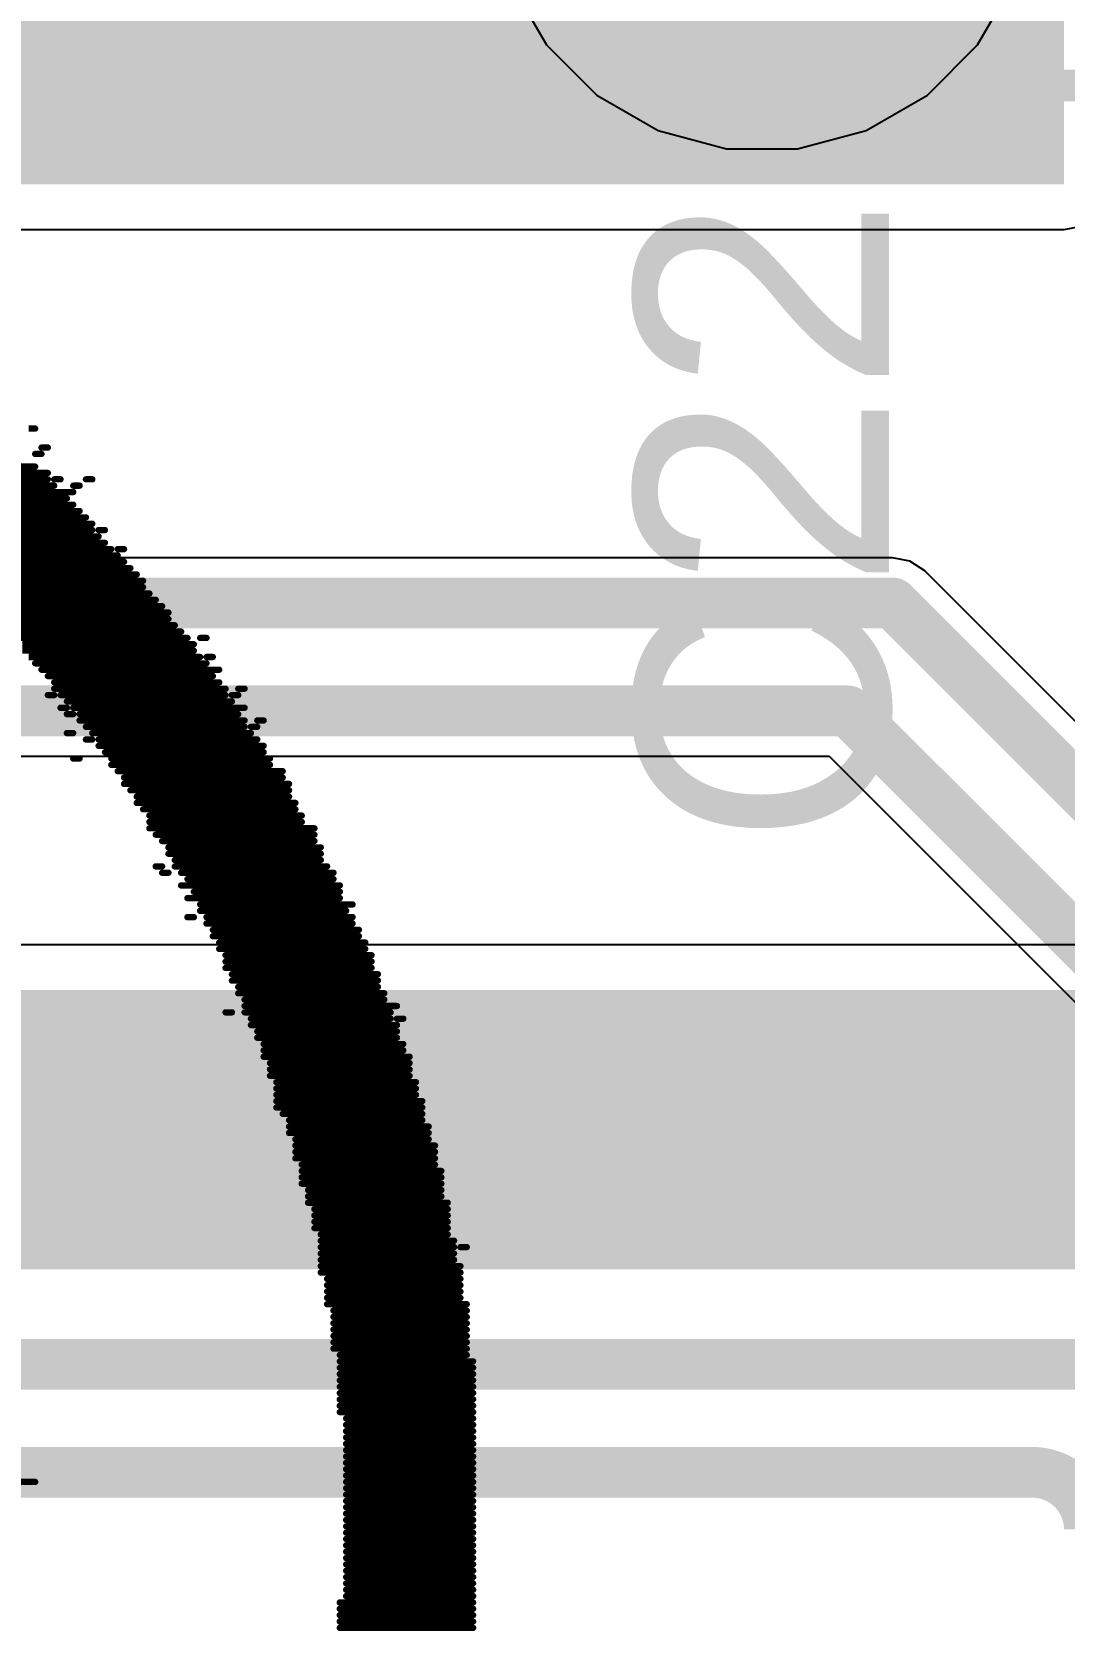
# Model space of a CAD drawing. Header units: millimetres. Extents: x -6 to 194, y -120 to 229.
# Drawn here: x 46.92 to 51.05, y 17.14 to 23.55 of the extents above; entities that cross this region are included whole.
import ezdxf

# ---------------------------------------------------------------- set-up
doc = ezdxf.new("R2010")
doc.units = ezdxf.units.MM
for name, color, linetype in [('BottomLayer', 5, 'Continuous'), ('BottomOverlay', 54, 'Continuous'), ('BottomSolder', 6, 'Continuous'), ('MultiLayer', 9, 'Continuous'), ('TopLayer', 1, 'Continuous'), ('TopOverlay', 2, 'Continuous'), ('TopSolder', 216, 'Continuous')]:
    doc.layers.add(name, color=color, linetype=linetype)
doc.styles.add('Arial', font='', dxfattribs={"height": 0.2})
doc.styles.get('Arial').set_extended_font_data('Arial')

# ---------------------------------------------------------------- blocks, each defined once
blk = doc.blocks.new('MPP404J2A0702_54')
at = {"layer": 'BottomLayer'}
h = blk.add_hatch(color=5, dxfattribs=at)
edge = h.paths.add_edge_path()
edge.add_arc((7.5, 0), 0.9, 0, 360)
at = {"layer": 'BottomSolder'}
h = blk.add_hatch(color=6, dxfattribs=at)
edge = h.paths.add_edge_path()
edge.add_arc((7.5, 0), 1.0016, 0, 360)
at = {"layer": 'MultiLayer'}
h = blk.add_hatch(color=9, dxfattribs=at)
edge = h.paths.add_edge_path()
edge.add_arc((7.5, 0), 0.9, 0, 360)
at = {"layer": 'TopLayer'}
h = blk.add_hatch(color=1, dxfattribs=at)
edge = h.paths.add_edge_path()
edge.add_arc((7.5, 0), 0.9, 0, 360)
at = {"layer": 'TopSolder'}
h = blk.add_hatch(color=216, dxfattribs=at)
edge = h.paths.add_edge_path()
edge.add_arc((7.5, 0), 1.0016, 0, 360)
at = {"layer": 'TopOverlay', "const_width": 0.127}
for points in [[(8.3238, 0.9542), (8.3238, 1.8012)], [(8.3238, -1.8012), (8.3238, -0.9542)], [(8.3238, -1.8012), (-0.7984, -1.8012)]]:
    blk.add_lwpolyline(points, dxfattribs=at)
at = {"layer": 'TopOverlay', "const_width": 0.0635}
for points in [[(8.2921, 0.9542, 1), (8.3556, 0.9542, 1)], [(8.2921, -0.9542, 1), (8.3556, -0.9542, 1)], [(8.2921, -1.8012, 1), (8.3556, -1.8012, 1)], [(8.2921, -1.8012, 1), (8.3556, -1.8012, 1)]]:
    blk.add_lwpolyline(points, format="xyb", close=True, dxfattribs=at)

msp = doc.modelspace()

# ---------------------------------------------------------------- hatches: boundary and pattern name
at = {"layer": 'TopLayer'}
for points in [[(40.1828, 22.9361), (51.054, 22.9361), (51.054, 26.5112), (40.1828, 26.5112)], [(43.7642, 18.5928), (55.9562, 18.5928), (55.9562, 19.7104), (43.7642, 19.7104)]]:
    msp.add_hatch(color=1, dxfattribs=at).paths.add_polyline_path(points)

# ---------------------------------------------------------------- linework, layer by layer
at = {"layer": 'BottomLayer'}
for p, q in [((48.8413, 23.7393), (48.9832, 23.4936)), ((50.7081, 23.4936), (50.85, 23.7393)), ((48.9832, 23.4936), (49.1839, 23.2929)), ((50.5074, 23.2929), (50.7081, 23.4936)), ((49.1839, 23.2929), (49.4296, 23.151)), ((50.2617, 23.151), (50.5074, 23.2929)), ((49.4296, 23.151), (49.7037, 23.0776)), ((49.9875, 23.0776), (50.2617, 23.151)), ((49.7037, 23.0776), (49.9875, 23.0776)), ((50.3682, 21.4411), (36.3971, 21.4411)), ((50.4376, 21.4273), (50.3682, 21.4411)), ((50.4964, 21.388), (50.4376, 21.4273)), ((51.868, 20.0164), (50.4964, 21.388)), ((36.1431, 20.6467), (50.1143, 20.6467)), ((50.1143, 20.6467), (51.1267, 19.6343))]:
    msp.add_line(p, q, dxfattribs=at)
at = {"layer": 'BottomLayer', "const_width": 0.2032}
for points in [[(36.322, 21.2598), (50.3682, 21.2598)], [(50.3682, 21.2598), (51.7398, 19.8882)], [(36.1431, 20.828), (50.1893, 20.828)], [(50.1893, 20.828), (51.308, 19.7093)]]:
    msp.add_lwpolyline(points, dxfattribs=at)
at = {"layer": 'BottomLayer', "const_width": 0.1016}
for points in [[(50.3174, 21.2598, 1), (50.419, 21.2598, 1)], [(50.3174, 21.2598, 1), (50.419, 21.2598, 1)], [(50.1385, 20.828, 1), (50.2401, 20.828, 1)], [(50.1385, 20.828, 1), (50.2401, 20.828, 1)]]:
    msp.add_lwpolyline(points, format="xyb", close=True, dxfattribs=at)
at = {"layer": 'BottomOverlay', "const_width": 0.0254}
for points in [[(46.9111, 21.958), (46.9365, 21.958)], [(46.9619, 21.8818), (46.9873, 21.8818)], [(46.9365, 21.8564), (46.9619, 21.8564)], [(46.0983, 21.8056), (46.9365, 21.8056)], [(46.1491, 21.7802), (46.9873, 21.7802)], [(46.1745, 21.7548), (46.9873, 21.7548)], [(47.0127, 21.7548), (47.0381, 21.7548)], [(47.1397, 21.7548), (47.1651, 21.7548)], [(46.2253, 21.7294), (47.0127, 21.7294)], [(46.2507, 21.704), (47.0889, 21.704)], [(47.0889, 21.7294), (47.1143, 21.7294)], [(46.2761, 21.6786), (47.0635, 21.6786)], [(46.3015, 21.6532), (47.0889, 21.6532)], [(46.3015, 21.6278), (47.1143, 21.6278)], [(46.3777, 21.6024), (47.1397, 21.6024)], [(46.4031, 21.577), (47.1651, 21.577)], [(46.4031, 21.5516), (47.1651, 21.5516)], [(46.4539, 21.5262), (47.1905, 21.5262)], [(46.4793, 21.5008), (47.2159, 21.5008)], [(47.1905, 21.5516), (47.2159, 21.5516)], [(46.5047, 21.4754), (47.2413, 21.4754)], [(46.5301, 21.45), (47.2667, 21.45)], [(47.2667, 21.4754), (47.2921, 21.4754)], [(46.5555, 21.4246), (47.2921, 21.4246)], [(46.5809, 21.3992), (47.3175, 21.3992)], [(46.6063, 21.3738), (47.3429, 21.3738)], [(46.6317, 21.3484), (47.3683, 21.3484)], [(46.6571, 21.323), (47.3683, 21.323)], [(46.6825, 21.2976), (47.3937, 21.2976)], [(46.6825, 21.2722), (47.4191, 21.2722)], [(46.7333, 21.2468), (47.4445, 21.2468)], [(46.7587, 21.2214), (47.4699, 21.2214)], [(46.7841, 21.196), (47.4699, 21.196)], [(46.8095, 21.1706), (47.4953, 21.1706)], [(46.8349, 21.1452), (47.5207, 21.1452)], [(46.8603, 21.1198), (47.5461, 21.1198)], [(47.5969, 21.1198), (47.6223, 21.1198)], [(46.8857, 21.0944), (47.5715, 21.0944)], [(46.8857, 21.069), (47.5715, 21.069)], [(46.9111, 21.0436), (47.5969, 21.0436)], [(46.9365, 21.0182), (47.6223, 21.0182)], [(46.9619, 20.9928), (47.6731, 20.9928)], [(47.6223, 21.0436), (47.6477, 21.0436)], [(46.9873, 20.9674), (47.6477, 20.9674)], [(47.0127, 20.942), (47.6731, 20.942)], [(46.9873, 20.8912), (47.0127, 20.8912)], [(47.0127, 20.9166), (47.6985, 20.9166)], [(47.0381, 20.8912), (47.6985, 20.8912)], [(47.0635, 20.8658), (47.7239, 20.8658)], [(47.7239, 20.8912), (47.7493, 20.8912)], [(47.7493, 20.9166), (47.7747, 20.9166)], [(47.0381, 20.8404), (47.0635, 20.8404)], [(47.0635, 20.815), (47.0889, 20.815)], [(47.0889, 20.8404), (47.7747, 20.8404)], [(47.1143, 20.815), (47.7493, 20.815)], [(47.0635, 20.7388), (47.0889, 20.7388)], [(47.1143, 20.7896), (47.7747, 20.7896)], [(47.1397, 20.7642), (47.7747, 20.7642)], [(47.1651, 20.7388), (47.8001, 20.7388)], [(47.8001, 20.7642), (47.8255, 20.7642)], [(47.8255, 20.7896), (47.8509, 20.7896)], [(47.1397, 20.7134), (47.1651, 20.7134)], [(47.1905, 20.7134), (47.8255, 20.7134)], [(47.1905, 20.688), (47.8509, 20.688)], [(47.2159, 20.6626), (47.8509, 20.6626)], [(47.0889, 20.6372), (47.1143, 20.6372)], [(47.2413, 20.6372), (47.8763, 20.6372)], [(47.2413, 20.6118), (47.8763, 20.6118)], [(47.2667, 20.5864), (47.9271, 20.5864)], [(47.2921, 20.561), (47.9271, 20.561)], [(47.2921, 20.5356), (47.9525, 20.5356)], [(47.3175, 20.5102), (47.9525, 20.5102)], [(47.3429, 20.4848), (47.9525, 20.4848)], [(47.3429, 20.4594), (47.9779, 20.4594)], [(47.3683, 20.434), (47.9779, 20.434)], [(47.3937, 20.4086), (48.0033, 20.4086)], [(47.3937, 20.3832), (48.0033, 20.3832)], [(47.3937, 20.3578), (48.0541, 20.3578)], [(47.4191, 20.3324), (48.0541, 20.3324)], [(47.4445, 20.307), (48.0541, 20.307)], [(47.4699, 20.2816), (48.0795, 20.2816)], [(47.4699, 20.2562), (48.0795, 20.2562)], [(47.4953, 20.2308), (48.0795, 20.2308)], [(47.4191, 20.2054), (47.4445, 20.2054)], [(47.4445, 20.18), (47.4699, 20.18)], [(47.4953, 20.2054), (48.1049, 20.2054)], [(47.5207, 20.18), (48.1303, 20.18)], [(47.5461, 20.1546), (48.1303, 20.1546)], [(47.5207, 20.1292), (48.1557, 20.1292)], [(47.5715, 20.1038), (48.1557, 20.1038)], [(47.5461, 20.0784), (48.1557, 20.0784)], [(47.5969, 20.053), (48.2065, 20.053)], [(47.5969, 20.0276), (48.1811, 20.0276)], [(47.5461, 20.0022), (47.5715, 20.0022)], [(47.6223, 20.0022), (48.2065, 20.0022)], [(47.6223, 19.9768), (48.2065, 19.9768)], [(47.6477, 19.9514), (48.2319, 19.9514)], [(47.6477, 19.926), (48.2319, 19.926)], [(47.6731, 19.9006), (48.2573, 19.9006)], [(47.6731, 19.8752), (48.2573, 19.8752)], [(47.6985, 19.8498), (48.2827, 19.8498)], [(47.6985, 19.8244), (48.2827, 19.8244)], [(47.6985, 19.799), (48.2827, 19.799)], [(47.7239, 19.7736), (48.3081, 19.7736)], [(47.7239, 19.7482), (48.3081, 19.7482)], [(47.7493, 19.7228), (48.3081, 19.7228)], [(47.7493, 19.6974), (48.3335, 19.6974)], [(47.7747, 19.672), (48.3335, 19.672)], [(47.7747, 19.6466), (48.3843, 19.6466)], [(47.6985, 19.6212), (47.7239, 19.6212)], [(47.7747, 19.6212), (48.3589, 19.6212)], [(47.8001, 19.5958), (48.3589, 19.5958)], [(48.3843, 19.5958), (48.4097, 19.5958)], [(47.8001, 19.5704), (48.3843, 19.5704)], [(47.8255, 19.545), (48.3843, 19.545)], [(47.8255, 19.5196), (48.3843, 19.5196)], [(47.8509, 19.4942), (48.4097, 19.4942)], [(47.8509, 19.4688), (48.4097, 19.4688)], [(47.8509, 19.4434), (48.4351, 19.4434)], [(47.8763, 19.418), (48.4351, 19.418)], [(47.8763, 19.3926), (48.4351, 19.3926)], [(47.8763, 19.3672), (48.4351, 19.3672)], [(47.9017, 19.3418), (48.4605, 19.3418)], [(47.9017, 19.3164), (48.4605, 19.3164)], [(47.9017, 19.291), (48.4605, 19.291)], [(47.9017, 19.2656), (48.4859, 19.2656)], [(47.9017, 19.2402), (48.4859, 19.2402)], [(47.9271, 19.2148), (48.4859, 19.2148)], [(47.9525, 19.1894), (48.4859, 19.1894)], [(47.9525, 19.164), (48.5113, 19.164)], [(47.9525, 19.1386), (48.5113, 19.1386)], [(47.9779, 19.1132), (48.5113, 19.1132)], [(47.9779, 19.0878), (48.5367, 19.0878)], [(47.9779, 19.0624), (48.5367, 19.0624)], [(47.9779, 19.037), (48.5367, 19.037)], [(48.0033, 19.0116), (48.5367, 19.0116)], [(48.0033, 18.9862), (48.5621, 18.9862)], [(48.0033, 18.9608), (48.5621, 18.9608)], [(48.0033, 18.9354), (48.5621, 18.9354)], [(48.0287, 18.91), (48.5621, 18.91)], [(48.0287, 18.8846), (48.5621, 18.8846)], [(48.0287, 18.8592), (48.5875, 18.8592)], [(48.0541, 18.8338), (48.5875, 18.8338)], [(48.0541, 18.8084), (48.5875, 18.8084)], [(48.0541, 18.783), (48.5875, 18.783)], [(48.0541, 18.7576), (48.5875, 18.7576)], [(48.0795, 18.7322), (48.5875, 18.7322)], [(48.0795, 18.7068), (48.6129, 18.7068)], [(48.0795, 18.6814), (48.6129, 18.6814)], [(48.6383, 18.6814), (48.6637, 18.6814)], [(48.0795, 18.656), (48.6129, 18.656)], [(48.0795, 18.6306), (48.6129, 18.6306)], [(48.0795, 18.6052), (48.6383, 18.6052)], [(48.0795, 18.5798), (48.6383, 18.5798)], [(48.1049, 18.5544), (48.6383, 18.5544)], [(48.1049, 18.529), (48.6383, 18.529)], [(48.1049, 18.5036), (48.6383, 18.5036)], [(48.1049, 18.4782), (48.6383, 18.4782)], [(48.1049, 18.4528), (48.6637, 18.4528)], [(48.1303, 18.4274), (48.6637, 18.4274)], [(48.1303, 18.402), (48.6637, 18.402)], [(48.1303, 18.3766), (48.6637, 18.3766)], [(48.1303, 18.3512), (48.6637, 18.3512)], [(48.1303, 18.3258), (48.6637, 18.3258)], [(48.1303, 18.3004), (48.6637, 18.3004)], [(48.1303, 18.275), (48.6637, 18.275)], [(48.1557, 18.2496), (48.6637, 18.2496)], [(48.1557, 18.2242), (48.6891, 18.2242)], [(48.1557, 18.1988), (48.6891, 18.1988)], [(48.1557, 18.1734), (48.6891, 18.1734)], [(48.1557, 18.148), (48.6891, 18.148)], [(48.1557, 18.1226), (48.6891, 18.1226)], [(48.1557, 18.0972), (48.6891, 18.0972)], [(48.1557, 18.0718), (48.6891, 18.0718)], [(48.1557, 18.0464), (48.6891, 18.0464)], [(48.1557, 18.021), (48.6891, 18.021)], [(48.1811, 17.9956), (48.6891, 17.9956)], [(48.1811, 17.9702), (48.6891, 17.9702)], [(48.1811, 17.9448), (48.6891, 17.9448)], [(48.1811, 17.9194), (48.6891, 17.9194)], [(48.1811, 17.894), (48.6891, 17.894)], [(48.1811, 17.8686), (48.6891, 17.8686)], [(48.1811, 17.8432), (48.6891, 17.8432)], [(48.1811, 17.8178), (48.6891, 17.8178)], [(48.1811, 17.7924), (48.6891, 17.7924)], [(41.9327, 17.7416), (46.9365, 17.7416)], [(48.1811, 17.767), (48.6891, 17.767)], [(48.1811, 17.7416), (48.6891, 17.7416)], [(48.1811, 17.7162), (48.6891, 17.7162)], [(48.1811, 17.6908), (48.6891, 17.6908)], [(48.1811, 17.6654), (48.6891, 17.6654)], [(48.1811, 17.64), (48.6891, 17.64)], [(48.1811, 17.6146), (48.6891, 17.6146)], [(48.1811, 17.5892), (48.6891, 17.5892)], [(48.1811, 17.5638), (48.6891, 17.5638)], [(48.1811, 17.5384), (48.6891, 17.5384)], [(48.1811, 17.513), (48.6891, 17.513)], [(48.1811, 17.4876), (48.6891, 17.4876)], [(48.1811, 17.4622), (48.6891, 17.4622)], [(48.1811, 17.4368), (48.6891, 17.4368)], [(48.1811, 17.4114), (48.6891, 17.4114)], [(48.1811, 17.386), (48.6891, 17.386)], [(48.1811, 17.3606), (48.6891, 17.3606)], [(48.1811, 17.3352), (48.6891, 17.3352)], [(48.1811, 17.3098), (48.6891, 17.3098)], [(48.1811, 17.2844), (48.6891, 17.2844)], [(48.1557, 17.259), (48.6891, 17.259)], [(48.1557, 17.2336), (48.6891, 17.2336)], [(48.1557, 17.2082), (48.6891, 17.2082)], [(48.1557, 17.1828), (48.6891, 17.1828)], [(48.1557, 17.1574), (48.6891, 17.1574)]]:
    msp.add_lwpolyline(points, dxfattribs=at)
at = {"layer": 'BottomOverlay', "const_width": 0.0127}
for points in [[(46.9302, 21.958, 1), (46.9429, 21.958, 1)], [(46.9556, 21.8818, 1), (46.9683, 21.8818, 1)], [(46.981, 21.8818, 1), (46.9937, 21.8818, 1)], [(46.9302, 21.8564, 1), (46.9429, 21.8564, 1)], [(46.9556, 21.8564, 1), (46.9683, 21.8564, 1)], [(46.9302, 21.8056, 1), (46.9429, 21.8056, 1)], [(46.981, 21.7802, 1), (46.9937, 21.7802, 1)], [(46.981, 21.7548, 1), (46.9937, 21.7548, 1)], [(47.0064, 21.7548, 1), (47.0191, 21.7548, 1)], [(47.0318, 21.7548, 1), (47.0445, 21.7548, 1)], [(47.1334, 21.7548, 1), (47.1461, 21.7548, 1)], [(47.1588, 21.7548, 1), (47.1715, 21.7548, 1)], [(47.0064, 21.7294, 1), (47.0191, 21.7294, 1)], [(47.0826, 21.7294, 1), (47.0953, 21.7294, 1)], [(47.0826, 21.704, 1), (47.0953, 21.704, 1)], [(47.108, 21.7294, 1), (47.1207, 21.7294, 1)], [(47.0572, 21.6786, 1), (47.0699, 21.6786, 1)], [(47.0826, 21.6532, 1), (47.0953, 21.6532, 1)], [(47.108, 21.6278, 1), (47.1207, 21.6278, 1)], [(47.1334, 21.6024, 1), (47.1461, 21.6024, 1)], [(47.1588, 21.577, 1), (47.1715, 21.577, 1)], [(47.1588, 21.5516, 1), (47.1715, 21.5516, 1)], [(47.1842, 21.5516, 1), (47.1969, 21.5516, 1)], [(47.1842, 21.5262, 1), (47.1969, 21.5262, 1)], [(47.2096, 21.5516, 1), (47.2223, 21.5516, 1)], [(47.2096, 21.5008, 1), (47.2223, 21.5008, 1)], [(47.235, 21.4754, 1), (47.2477, 21.4754, 1)], [(47.2604, 21.4754, 1), (47.2731, 21.4754, 1)], [(47.2604, 21.45, 1), (47.2731, 21.45, 1)], [(47.2858, 21.4754, 1), (47.2985, 21.4754, 1)], [(47.2858, 21.4246, 1), (47.2985, 21.4246, 1)], [(47.3112, 21.3992, 1), (47.3239, 21.3992, 1)], [(47.3366, 21.3738, 1), (47.3493, 21.3738, 1)], [(47.362, 21.3484, 1), (47.3747, 21.3484, 1)], [(47.362, 21.323, 1), (47.3747, 21.323, 1)], [(47.3874, 21.2976, 1), (47.4001, 21.2976, 1)], [(47.4128, 21.2722, 1), (47.4255, 21.2722, 1)], [(47.4382, 21.2468, 1), (47.4509, 21.2468, 1)], [(47.4636, 21.2214, 1), (47.4763, 21.2214, 1)], [(47.4636, 21.196, 1), (47.4763, 21.196, 1)], [(47.489, 21.1706, 1), (47.5017, 21.1706, 1)], [(47.5144, 21.1452, 1), (47.5271, 21.1452, 1)], [(47.5398, 21.1198, 1), (47.5525, 21.1198, 1)], [(47.5906, 21.1198, 1), (47.6033, 21.1198, 1)], [(47.616, 21.1198, 1), (47.6287, 21.1198, 1)], [(47.5652, 21.0944, 1), (47.5779, 21.0944, 1)], [(47.5652, 21.069, 1), (47.5779, 21.069, 1)], [(46.9302, 21.0182, 1), (46.9429, 21.0182, 1)], [(46.9556, 20.9928, 1), (46.9683, 20.9928, 1)], [(47.5906, 21.0436, 1), (47.6033, 21.0436, 1)], [(47.616, 21.0436, 1), (47.6287, 21.0436, 1)], [(47.616, 21.0182, 1), (47.6287, 21.0182, 1)], [(47.6414, 21.0436, 1), (47.6541, 21.0436, 1)], [(47.6668, 20.9928, 1), (47.6795, 20.9928, 1)], [(46.981, 20.9674, 1), (46.9937, 20.9674, 1)], [(47.0064, 20.942, 1), (47.0191, 20.942, 1)], [(47.6414, 20.9674, 1), (47.6541, 20.9674, 1)], [(47.6668, 20.942, 1), (47.6795, 20.942, 1)], [(46.981, 20.8912, 1), (46.9937, 20.8912, 1)], [(47.0064, 20.9166, 1), (47.0191, 20.9166, 1)], [(47.0064, 20.8912, 1), (47.0191, 20.8912, 1)], [(47.0318, 20.8912, 1), (47.0445, 20.8912, 1)], [(47.0572, 20.8658, 1), (47.0699, 20.8658, 1)], [(47.6922, 20.9166, 1), (47.7049, 20.9166, 1)], [(47.6922, 20.8912, 1), (47.7049, 20.8912, 1)], [(47.7176, 20.8912, 1), (47.7303, 20.8912, 1)], [(47.7176, 20.8658, 1), (47.7303, 20.8658, 1)], [(47.743, 20.9166, 1), (47.7557, 20.9166, 1)], [(47.743, 20.8912, 1), (47.7557, 20.8912, 1)], [(47.7684, 20.9166, 1), (47.7811, 20.9166, 1)], [(47.0318, 20.8404, 1), (47.0445, 20.8404, 1)], [(47.0572, 20.8404, 1), (47.0699, 20.8404, 1)], [(47.0572, 20.815, 1), (47.0699, 20.815, 1)], [(47.0826, 20.8404, 1), (47.0953, 20.8404, 1)], [(47.0826, 20.815, 1), (47.0953, 20.815, 1)], [(47.108, 20.815, 1), (47.1207, 20.815, 1)], [(47.743, 20.815, 1), (47.7557, 20.815, 1)], [(47.7684, 20.8404, 1), (47.7811, 20.8404, 1)], [(47.0572, 20.7388, 1), (47.0699, 20.7388, 1)], [(47.0826, 20.7388, 1), (47.0953, 20.7388, 1)], [(47.108, 20.7896, 1), (47.1207, 20.7896, 1)], [(47.1334, 20.7642, 1), (47.1461, 20.7642, 1)], [(47.1588, 20.7388, 1), (47.1715, 20.7388, 1)], [(47.7684, 20.7896, 1), (47.7811, 20.7896, 1)], [(47.7684, 20.7642, 1), (47.7811, 20.7642, 1)], [(47.7938, 20.7642, 1), (47.8065, 20.7642, 1)], [(47.7938, 20.7388, 1), (47.8065, 20.7388, 1)], [(47.8192, 20.7896, 1), (47.8319, 20.7896, 1)], [(47.8192, 20.7642, 1), (47.8319, 20.7642, 1)], [(47.8446, 20.7896, 1), (47.8573, 20.7896, 1)], [(47.1334, 20.7134, 1), (47.1461, 20.7134, 1)], [(47.1588, 20.7134, 1), (47.1715, 20.7134, 1)], [(47.1842, 20.7134, 1), (47.1969, 20.7134, 1)], [(47.1842, 20.688, 1), (47.1969, 20.688, 1)], [(47.2096, 20.6626, 1), (47.2223, 20.6626, 1)], [(47.8192, 20.7134, 1), (47.8319, 20.7134, 1)], [(47.8446, 20.688, 1), (47.8573, 20.688, 1)], [(47.8446, 20.6626, 1), (47.8573, 20.6626, 1)], [(47.0826, 20.6372, 1), (47.0953, 20.6372, 1)], [(47.108, 20.6372, 1), (47.1207, 20.6372, 1)], [(47.235, 20.6372, 1), (47.2477, 20.6372, 1)], [(47.235, 20.6118, 1), (47.2477, 20.6118, 1)], [(47.87, 20.6372, 1), (47.8827, 20.6372, 1)], [(47.87, 20.6118, 1), (47.8827, 20.6118, 1)], [(47.2604, 20.5864, 1), (47.2731, 20.5864, 1)], [(47.2858, 20.561, 1), (47.2985, 20.561, 1)], [(47.2858, 20.5356, 1), (47.2985, 20.5356, 1)], [(47.9208, 20.5864, 1), (47.9335, 20.5864, 1)], [(47.9208, 20.561, 1), (47.9335, 20.561, 1)], [(47.9462, 20.5356, 1), (47.9589, 20.5356, 1)], [(47.3112, 20.5102, 1), (47.3239, 20.5102, 1)], [(47.3366, 20.4848, 1), (47.3493, 20.4848, 1)], [(47.9462, 20.5102, 1), (47.9589, 20.5102, 1)], [(47.9462, 20.4848, 1), (47.9589, 20.4848, 1)], [(47.3366, 20.4594, 1), (47.3493, 20.4594, 1)], [(47.362, 20.434, 1), (47.3747, 20.434, 1)], [(47.3874, 20.4086, 1), (47.4001, 20.4086, 1)], [(47.9716, 20.4594, 1), (47.9843, 20.4594, 1)], [(47.9716, 20.434, 1), (47.9843, 20.434, 1)], [(47.997, 20.4086, 1), (48.0097, 20.4086, 1)], [(47.3874, 20.3832, 1), (47.4001, 20.3832, 1)], [(47.3874, 20.3578, 1), (47.4001, 20.3578, 1)], [(47.997, 20.3832, 1), (48.0097, 20.3832, 1)], [(48.0478, 20.3578, 1), (48.0605, 20.3578, 1)], [(47.4128, 20.3324, 1), (47.4255, 20.3324, 1)], [(47.4382, 20.307, 1), (47.4509, 20.307, 1)], [(47.4636, 20.2816, 1), (47.4763, 20.2816, 1)], [(48.0478, 20.3324, 1), (48.0605, 20.3324, 1)], [(48.0478, 20.307, 1), (48.0605, 20.307, 1)], [(48.0732, 20.2816, 1), (48.0859, 20.2816, 1)], [(47.4636, 20.2562, 1), (47.4763, 20.2562, 1)], [(47.489, 20.2308, 1), (47.5017, 20.2308, 1)], [(48.0732, 20.2562, 1), (48.0859, 20.2562, 1)], [(48.0732, 20.2308, 1), (48.0859, 20.2308, 1)], [(47.4128, 20.2054, 1), (47.4255, 20.2054, 1)], [(47.4382, 20.2054, 1), (47.4509, 20.2054, 1)], [(47.4382, 20.18, 1), (47.4509, 20.18, 1)], [(47.4636, 20.18, 1), (47.4763, 20.18, 1)], [(47.489, 20.2054, 1), (47.5017, 20.2054, 1)], [(47.5144, 20.18, 1), (47.5271, 20.18, 1)], [(47.5398, 20.1546, 1), (47.5525, 20.1546, 1)], [(48.0986, 20.2054, 1), (48.1113, 20.2054, 1)], [(48.124, 20.18, 1), (48.1367, 20.18, 1)], [(48.124, 20.1546, 1), (48.1367, 20.1546, 1)], [(47.5144, 20.1292, 1), (47.5271, 20.1292, 1)], [(47.5652, 20.1038, 1), (47.5779, 20.1038, 1)], [(48.1494, 20.1292, 1), (48.1621, 20.1292, 1)], [(48.1494, 20.1038, 1), (48.1621, 20.1038, 1)], [(47.5398, 20.0784, 1), (47.5525, 20.0784, 1)], [(47.5906, 20.053, 1), (47.6033, 20.053, 1)], [(47.5906, 20.0276, 1), (47.6033, 20.0276, 1)], [(48.1494, 20.0784, 1), (48.1621, 20.0784, 1)], [(48.1748, 20.0276, 1), (48.1875, 20.0276, 1)], [(48.2002, 20.053, 1), (48.2129, 20.053, 1)], [(47.5398, 20.0022, 1), (47.5525, 20.0022, 1)], [(47.5652, 20.0022, 1), (47.5779, 20.0022, 1)], [(47.616, 20.0022, 1), (47.6287, 20.0022, 1)], [(47.616, 19.9768, 1), (47.6287, 19.9768, 1)], [(48.2002, 20.0022, 1), (48.2129, 20.0022, 1)], [(48.2002, 19.9768, 1), (48.2129, 19.9768, 1)], [(47.6414, 19.9514, 1), (47.6541, 19.9514, 1)], [(47.6414, 19.926, 1), (47.6541, 19.926, 1)], [(47.6668, 19.9006, 1), (47.6795, 19.9006, 1)], [(48.2256, 19.9514, 1), (48.2383, 19.9514, 1)], [(48.2256, 19.926, 1), (48.2383, 19.926, 1)], [(48.251, 19.9006, 1), (48.2637, 19.9006, 1)], [(47.6668, 19.8752, 1), (47.6795, 19.8752, 1)], [(47.6922, 19.8498, 1), (47.7049, 19.8498, 1)], [(48.251, 19.8752, 1), (48.2637, 19.8752, 1)], [(48.2764, 19.8498, 1), (48.2891, 19.8498, 1)], [(47.6922, 19.8244, 1), (47.7049, 19.8244, 1)], [(47.6922, 19.799, 1), (47.7049, 19.799, 1)], [(47.7176, 19.7736, 1), (47.7303, 19.7736, 1)], [(48.2764, 19.8244, 1), (48.2891, 19.8244, 1)], [(48.2764, 19.799, 1), (48.2891, 19.799, 1)], [(48.3018, 19.7736, 1), (48.3145, 19.7736, 1)], [(47.7176, 19.7482, 1), (47.7303, 19.7482, 1)], [(47.743, 19.7228, 1), (47.7557, 19.7228, 1)], [(48.3018, 19.7482, 1), (48.3145, 19.7482, 1)], [(48.3018, 19.7228, 1), (48.3145, 19.7228, 1)], [(47.743, 19.6974, 1), (47.7557, 19.6974, 1)], [(47.7684, 19.672, 1), (47.7811, 19.672, 1)], [(47.7684, 19.6466, 1), (47.7811, 19.6466, 1)], [(48.3272, 19.6974, 1), (48.3399, 19.6974, 1)], [(48.3272, 19.672, 1), (48.3399, 19.672, 1)], [(48.378, 19.6466, 1), (48.3907, 19.6466, 1)], [(47.6922, 19.6212, 1), (47.7049, 19.6212, 1)], [(47.7176, 19.6212, 1), (47.7303, 19.6212, 1)], [(47.7684, 19.6212, 1), (47.7811, 19.6212, 1)], [(47.7938, 19.5958, 1), (47.8065, 19.5958, 1)], [(48.3526, 19.6212, 1), (48.3653, 19.6212, 1)], [(48.3526, 19.5958, 1), (48.3653, 19.5958, 1)], [(48.378, 19.5958, 1), (48.3907, 19.5958, 1)], [(48.4034, 19.5958, 1), (48.4161, 19.5958, 1)], [(47.7938, 19.5704, 1), (47.8065, 19.5704, 1)], [(47.8192, 19.545, 1), (47.8319, 19.545, 1)], [(47.8192, 19.5196, 1), (47.8319, 19.5196, 1)], [(48.378, 19.5704, 1), (48.3907, 19.5704, 1)], [(48.378, 19.545, 1), (48.3907, 19.545, 1)], [(48.378, 19.5196, 1), (48.3907, 19.5196, 1)], [(47.8446, 19.4942, 1), (47.8573, 19.4942, 1)], [(47.8446, 19.4688, 1), (47.8573, 19.4688, 1)], [(48.4034, 19.4942, 1), (48.4161, 19.4942, 1)], [(48.4034, 19.4688, 1), (48.4161, 19.4688, 1)], [(47.8446, 19.4434, 1), (47.8573, 19.4434, 1)], [(47.87, 19.418, 1), (47.8827, 19.418, 1)], [(47.87, 19.3926, 1), (47.8827, 19.3926, 1)], [(48.4288, 19.4434, 1), (48.4415, 19.4434, 1)], [(48.4288, 19.418, 1), (48.4415, 19.418, 1)], [(48.4288, 19.3926, 1), (48.4415, 19.3926, 1)], [(47.87, 19.3672, 1), (47.8827, 19.3672, 1)], [(47.8954, 19.3418, 1), (47.9081, 19.3418, 1)], [(48.4288, 19.3672, 1), (48.4415, 19.3672, 1)], [(48.4542, 19.3418, 1), (48.4669, 19.3418, 1)], [(47.8954, 19.3164, 1), (47.9081, 19.3164, 1)], [(47.8954, 19.291, 1), (47.9081, 19.291, 1)], [(47.8954, 19.2656, 1), (47.9081, 19.2656, 1)], [(48.4542, 19.3164, 1), (48.4669, 19.3164, 1)], [(48.4542, 19.291, 1), (48.4669, 19.291, 1)], [(48.4796, 19.2656, 1), (48.4923, 19.2656, 1)], [(47.8954, 19.2402, 1), (47.9081, 19.2402, 1)], [(47.9208, 19.2148, 1), (47.9335, 19.2148, 1)], [(48.4796, 19.2402, 1), (48.4923, 19.2402, 1)], [(48.4796, 19.2148, 1), (48.4923, 19.2148, 1)], [(47.9462, 19.1894, 1), (47.9589, 19.1894, 1)], [(47.9462, 19.164, 1), (47.9589, 19.164, 1)], [(47.9462, 19.1386, 1), (47.9589, 19.1386, 1)], [(48.4796, 19.1894, 1), (48.4923, 19.1894, 1)], [(48.505, 19.164, 1), (48.5177, 19.164, 1)], [(48.505, 19.1386, 1), (48.5177, 19.1386, 1)], [(47.9716, 19.1132, 1), (47.9843, 19.1132, 1)], [(47.9716, 19.0878, 1), (47.9843, 19.0878, 1)], [(47.9716, 19.0624, 1), (47.9843, 19.0624, 1)], [(48.505, 19.1132, 1), (48.5177, 19.1132, 1)], [(48.5304, 19.0878, 1), (48.5431, 19.0878, 1)], [(48.5304, 19.0624, 1), (48.5431, 19.0624, 1)], [(47.9716, 19.037, 1), (47.9843, 19.037, 1)], [(47.997, 19.0116, 1), (48.0097, 19.0116, 1)], [(48.5304, 19.037, 1), (48.5431, 19.037, 1)], [(48.5304, 19.0116, 1), (48.5431, 19.0116, 1)], [(47.997, 18.9862, 1), (48.0097, 18.9862, 1)], [(47.997, 18.9608, 1), (48.0097, 18.9608, 1)], [(47.997, 18.9354, 1), (48.0097, 18.9354, 1)], [(48.5558, 18.9862, 1), (48.5685, 18.9862, 1)], [(48.5558, 18.9608, 1), (48.5685, 18.9608, 1)], [(48.5558, 18.9354, 1), (48.5685, 18.9354, 1)], [(48.0224, 18.91, 1), (48.0351, 18.91, 1)], [(48.0224, 18.8846, 1), (48.0351, 18.8846, 1)], [(48.5558, 18.91, 1), (48.5685, 18.91, 1)], [(48.5558, 18.8846, 1), (48.5685, 18.8846, 1)], [(48.0224, 18.8592, 1), (48.0351, 18.8592, 1)], [(48.0478, 18.8338, 1), (48.0605, 18.8338, 1)], [(48.0478, 18.8084, 1), (48.0605, 18.8084, 1)], [(48.5812, 18.8592, 1), (48.5939, 18.8592, 1)], [(48.5812, 18.8338, 1), (48.5939, 18.8338, 1)], [(48.5812, 18.8084, 1), (48.5939, 18.8084, 1)], [(48.0478, 18.783, 1), (48.0605, 18.783, 1)], [(48.0478, 18.7576, 1), (48.0605, 18.7576, 1)], [(48.5812, 18.783, 1), (48.5939, 18.783, 1)], [(48.5812, 18.7576, 1), (48.5939, 18.7576, 1)], [(48.0732, 18.7322, 1), (48.0859, 18.7322, 1)], [(48.0732, 18.7068, 1), (48.0859, 18.7068, 1)], [(48.0732, 18.6814, 1), (48.0859, 18.6814, 1)], [(48.5812, 18.7322, 1), (48.5939, 18.7322, 1)], [(48.6066, 18.7068, 1), (48.6193, 18.7068, 1)], [(48.6066, 18.6814, 1), (48.6193, 18.6814, 1)], [(48.632, 18.6814, 1), (48.6447, 18.6814, 1)], [(48.6574, 18.6814, 1), (48.6701, 18.6814, 1)], [(48.0732, 18.656, 1), (48.0859, 18.656, 1)], [(48.0732, 18.6306, 1), (48.0859, 18.6306, 1)], [(48.6066, 18.656, 1), (48.6193, 18.656, 1)], [(48.6066, 18.6306, 1), (48.6193, 18.6306, 1)], [(48.0732, 18.6052, 1), (48.0859, 18.6052, 1)], [(48.0732, 18.5798, 1), (48.0859, 18.5798, 1)], [(48.0986, 18.5544, 1), (48.1113, 18.5544, 1)], [(48.632, 18.6052, 1), (48.6447, 18.6052, 1)], [(48.632, 18.5798, 1), (48.6447, 18.5798, 1)], [(48.632, 18.5544, 1), (48.6447, 18.5544, 1)], [(48.0986, 18.529, 1), (48.1113, 18.529, 1)], [(48.0986, 18.5036, 1), (48.1113, 18.5036, 1)], [(48.632, 18.529, 1), (48.6447, 18.529, 1)], [(48.632, 18.5036, 1), (48.6447, 18.5036, 1)], [(48.0986, 18.4782, 1), (48.1113, 18.4782, 1)], [(48.0986, 18.4528, 1), (48.1113, 18.4528, 1)], [(48.124, 18.4274, 1), (48.1367, 18.4274, 1)], [(48.632, 18.4782, 1), (48.6447, 18.4782, 1)], [(48.6574, 18.4528, 1), (48.6701, 18.4528, 1)], [(48.6574, 18.4274, 1), (48.6701, 18.4274, 1)], [(48.124, 18.402, 1), (48.1367, 18.402, 1)], [(48.124, 18.3766, 1), (48.1367, 18.3766, 1)], [(48.6574, 18.402, 1), (48.6701, 18.402, 1)], [(48.6574, 18.3766, 1), (48.6701, 18.3766, 1)], [(48.124, 18.3512, 1), (48.1367, 18.3512, 1)], [(48.124, 18.3258, 1), (48.1367, 18.3258, 1)], [(48.124, 18.3004, 1), (48.1367, 18.3004, 1)], [(48.6574, 18.3512, 1), (48.6701, 18.3512, 1)], [(48.6574, 18.3258, 1), (48.6701, 18.3258, 1)], [(48.6574, 18.3004, 1), (48.6701, 18.3004, 1)], [(48.124, 18.275, 1), (48.1367, 18.275, 1)], [(48.1494, 18.2496, 1), (48.1621, 18.2496, 1)], [(48.6574, 18.275, 1), (48.6701, 18.275, 1)], [(48.6574, 18.2496, 1), (48.6701, 18.2496, 1)], [(48.1494, 18.2242, 1), (48.1621, 18.2242, 1)], [(48.1494, 18.1988, 1), (48.1621, 18.1988, 1)], [(48.1494, 18.1734, 1), (48.1621, 18.1734, 1)], [(48.6828, 18.2242, 1), (48.6955, 18.2242, 1)], [(48.6828, 18.1988, 1), (48.6955, 18.1988, 1)], [(48.6828, 18.1734, 1), (48.6955, 18.1734, 1)], [(48.1494, 18.148, 1), (48.1621, 18.148, 1)], [(48.1494, 18.1226, 1), (48.1621, 18.1226, 1)], [(48.6828, 18.148, 1), (48.6955, 18.148, 1)], [(48.6828, 18.1226, 1), (48.6955, 18.1226, 1)], [(48.1494, 18.0972, 1), (48.1621, 18.0972, 1)], [(48.1494, 18.0718, 1), (48.1621, 18.0718, 1)], [(48.1494, 18.0464, 1), (48.1621, 18.0464, 1)], [(48.6828, 18.0972, 1), (48.6955, 18.0972, 1)], [(48.6828, 18.0718, 1), (48.6955, 18.0718, 1)], [(48.6828, 18.0464, 1), (48.6955, 18.0464, 1)], [(48.1494, 18.021, 1), (48.1621, 18.021, 1)], [(48.1748, 17.9956, 1), (48.1875, 17.9956, 1)], [(48.6828, 18.021, 1), (48.6955, 18.021, 1)], [(48.6828, 17.9956, 1), (48.6955, 17.9956, 1)], [(48.1748, 17.9702, 1), (48.1875, 17.9702, 1)], [(48.1748, 17.9448, 1), (48.1875, 17.9448, 1)], [(48.1748, 17.9194, 1), (48.1875, 17.9194, 1)], [(48.6828, 17.9702, 1), (48.6955, 17.9702, 1)], [(48.6828, 17.9448, 1), (48.6955, 17.9448, 1)], [(48.6828, 17.9194, 1), (48.6955, 17.9194, 1)], [(48.1748, 17.894, 1), (48.1875, 17.894, 1)], [(48.1748, 17.8686, 1), (48.1875, 17.8686, 1)], [(48.6828, 17.894, 1), (48.6955, 17.894, 1)], [(48.6828, 17.8686, 1), (48.6955, 17.8686, 1)], [(48.1748, 17.8432, 1), (48.1875, 17.8432, 1)], [(48.1748, 17.8178, 1), (48.1875, 17.8178, 1)], [(48.1748, 17.7924, 1), (48.1875, 17.7924, 1)], [(48.6828, 17.8432, 1), (48.6955, 17.8432, 1)], [(48.6828, 17.8178, 1), (48.6955, 17.8178, 1)], [(48.6828, 17.7924, 1), (48.6955, 17.7924, 1)], [(46.9302, 17.7416, 1), (46.9429, 17.7416, 1)], [(48.1748, 17.767, 1), (48.1875, 17.767, 1)], [(48.1748, 17.7416, 1), (48.1875, 17.7416, 1)], [(48.6828, 17.767, 1), (48.6955, 17.767, 1)], [(48.6828, 17.7416, 1), (48.6955, 17.7416, 1)], [(48.1748, 17.7162, 1), (48.1875, 17.7162, 1)], [(48.1748, 17.6908, 1), (48.1875, 17.6908, 1)], [(48.1748, 17.6654, 1), (48.1875, 17.6654, 1)], [(48.6828, 17.7162, 1), (48.6955, 17.7162, 1)], [(48.6828, 17.6908, 1), (48.6955, 17.6908, 1)], [(48.6828, 17.6654, 1), (48.6955, 17.6654, 1)], [(48.1748, 17.64, 1), (48.1875, 17.64, 1)], [(48.1748, 17.6146, 1), (48.1875, 17.6146, 1)], [(48.6828, 17.64, 1), (48.6955, 17.64, 1)], [(48.6828, 17.6146, 1), (48.6955, 17.6146, 1)], [(48.1748, 17.5892, 1), (48.1875, 17.5892, 1)], [(48.1748, 17.5638, 1), (48.1875, 17.5638, 1)], [(48.1748, 17.5384, 1), (48.1875, 17.5384, 1)], [(48.6828, 17.5892, 1), (48.6955, 17.5892, 1)], [(48.6828, 17.5638, 1), (48.6955, 17.5638, 1)], [(48.6828, 17.5384, 1), (48.6955, 17.5384, 1)], [(48.1748, 17.513, 1), (48.1875, 17.513, 1)], [(48.1748, 17.4876, 1), (48.1875, 17.4876, 1)], [(48.1748, 17.4622, 1), (48.1875, 17.4622, 1)], [(48.6828, 17.513, 1), (48.6955, 17.513, 1)], [(48.6828, 17.4876, 1), (48.6955, 17.4876, 1)], [(48.6828, 17.4622, 1), (48.6955, 17.4622, 1)], [(48.1748, 17.4368, 1), (48.1875, 17.4368, 1)], [(48.1748, 17.4114, 1), (48.1875, 17.4114, 1)], [(48.6828, 17.4368, 1), (48.6955, 17.4368, 1)], [(48.6828, 17.4114, 1), (48.6955, 17.4114, 1)], [(48.1748, 17.386, 1), (48.1875, 17.386, 1)], [(48.1748, 17.3606, 1), (48.1875, 17.3606, 1)], [(48.1748, 17.3352, 1), (48.1875, 17.3352, 1)], [(48.6828, 17.386, 1), (48.6955, 17.386, 1)], [(48.6828, 17.3606, 1), (48.6955, 17.3606, 1)], [(48.6828, 17.3352, 1), (48.6955, 17.3352, 1)], [(48.1748, 17.3098, 1), (48.1875, 17.3098, 1)], [(48.1748, 17.2844, 1), (48.1875, 17.2844, 1)], [(48.6828, 17.3098, 1), (48.6955, 17.3098, 1)], [(48.6828, 17.2844, 1), (48.6955, 17.2844, 1)], [(48.1494, 17.259, 1), (48.1621, 17.259, 1)], [(48.1494, 17.2336, 1), (48.1621, 17.2336, 1)], [(48.1494, 17.2082, 1), (48.1621, 17.2082, 1)], [(48.6828, 17.259, 1), (48.6955, 17.259, 1)], [(48.6828, 17.2336, 1), (48.6955, 17.2336, 1)], [(48.6828, 17.2082, 1), (48.6955, 17.2082, 1)], [(48.1494, 17.1828, 1), (48.1621, 17.1828, 1)], [(48.1494, 17.1574, 1), (48.1621, 17.1574, 1)], [(48.6828, 17.1828, 1), (48.6955, 17.1828, 1)], [(48.6828, 17.1574, 1), (48.6955, 17.1574, 1)]]:
    msp.add_lwpolyline(points, format="xyb", close=True, dxfattribs=at)
at = {"layer": 'TopLayer'}
for p, q in [((40.1828, 22.7548), (51.054, 22.7548)), ((51.054, 22.7548), (51.1234, 22.7686)), ((57.4675, 19.8917), (43.7642, 19.8917))]:
    msp.add_line(p, q, dxfattribs=at)
at = {"layer": 'TopLayer', "const_width": 0.2032}
for points in [[(42.7487, 18.2118), (52.2235, 18.2118)], [(45.0508, 17.78), (50.3682, 17.78)], [(50.3682, 17.78), (50.927, 17.78)]]:
    msp.add_lwpolyline(points, dxfattribs=at)
at = {"layer": 'TopLayer', "const_width": 0.1016}
for points in [[(50.3174, 17.78, 1), (50.419, 17.78, 1)], [(50.3174, 17.78, 1), (50.419, 17.78, 1)], [(50.8762, 17.78, 1), (50.9778, 17.78, 1)], [(50.8762, 17.78, 1), (50.9778, 17.78, 1)]]:
    msp.add_lwpolyline(points, format="xyb", close=True, dxfattribs=at)
at = {"layer": 'TopLayer', "const_width": 0.2032}
msp.add_lwpolyline([(50.927, 17.78, -0.414214), (51.1556, 17.5514)], format="xyb", dxfattribs=at)

# ---------------------------------------------------------------- block references
at = {"rotation": 270}
msp.add_blockref('MPP404J2A0702_54', (49.8456, 31.6554), dxfattribs=at)

# ---------------------------------------------------------------- texts
at = {"layer": 'TopOverlay', "style": 'Arial'}
msp.add_text('C22', height=1.016, rotation=90, dxfattribs=at).set_placement((50.3535, 20.2866))

doc.saveas('drawing.dxf')
